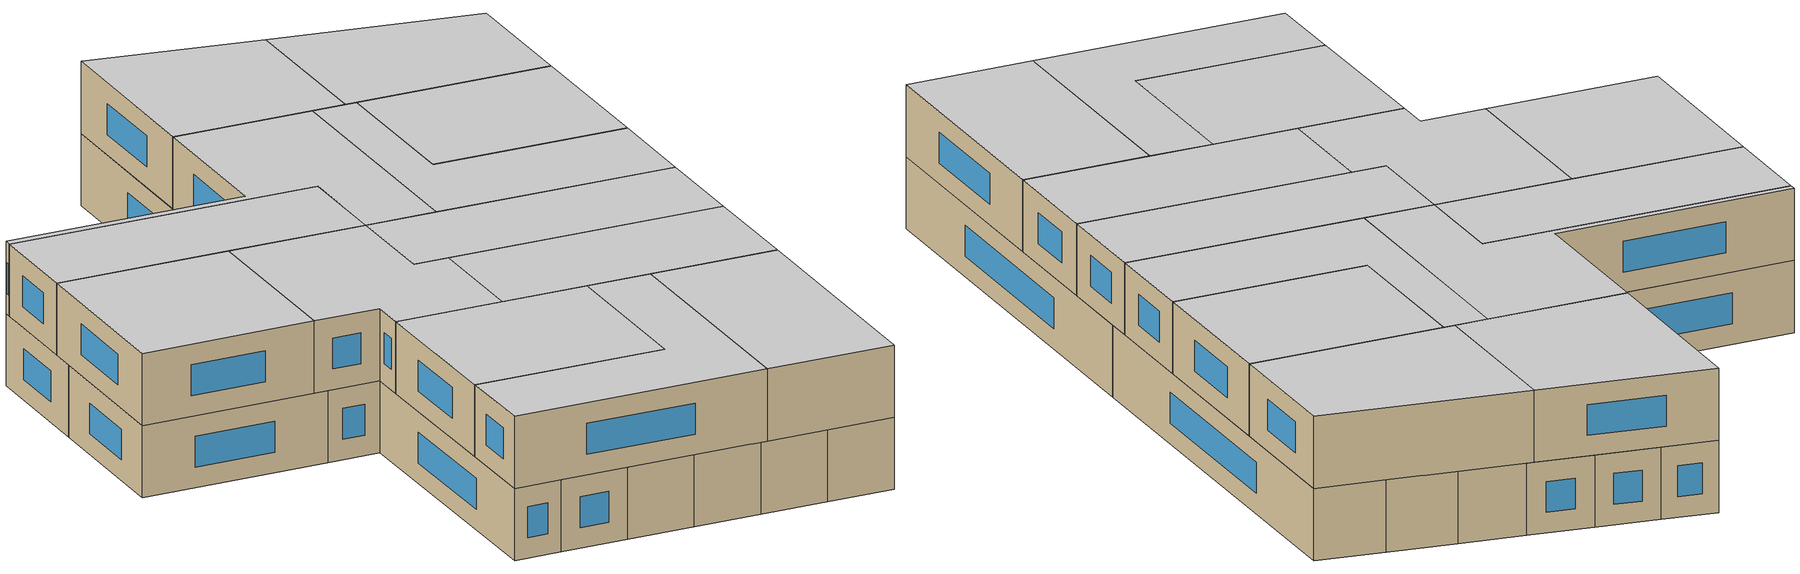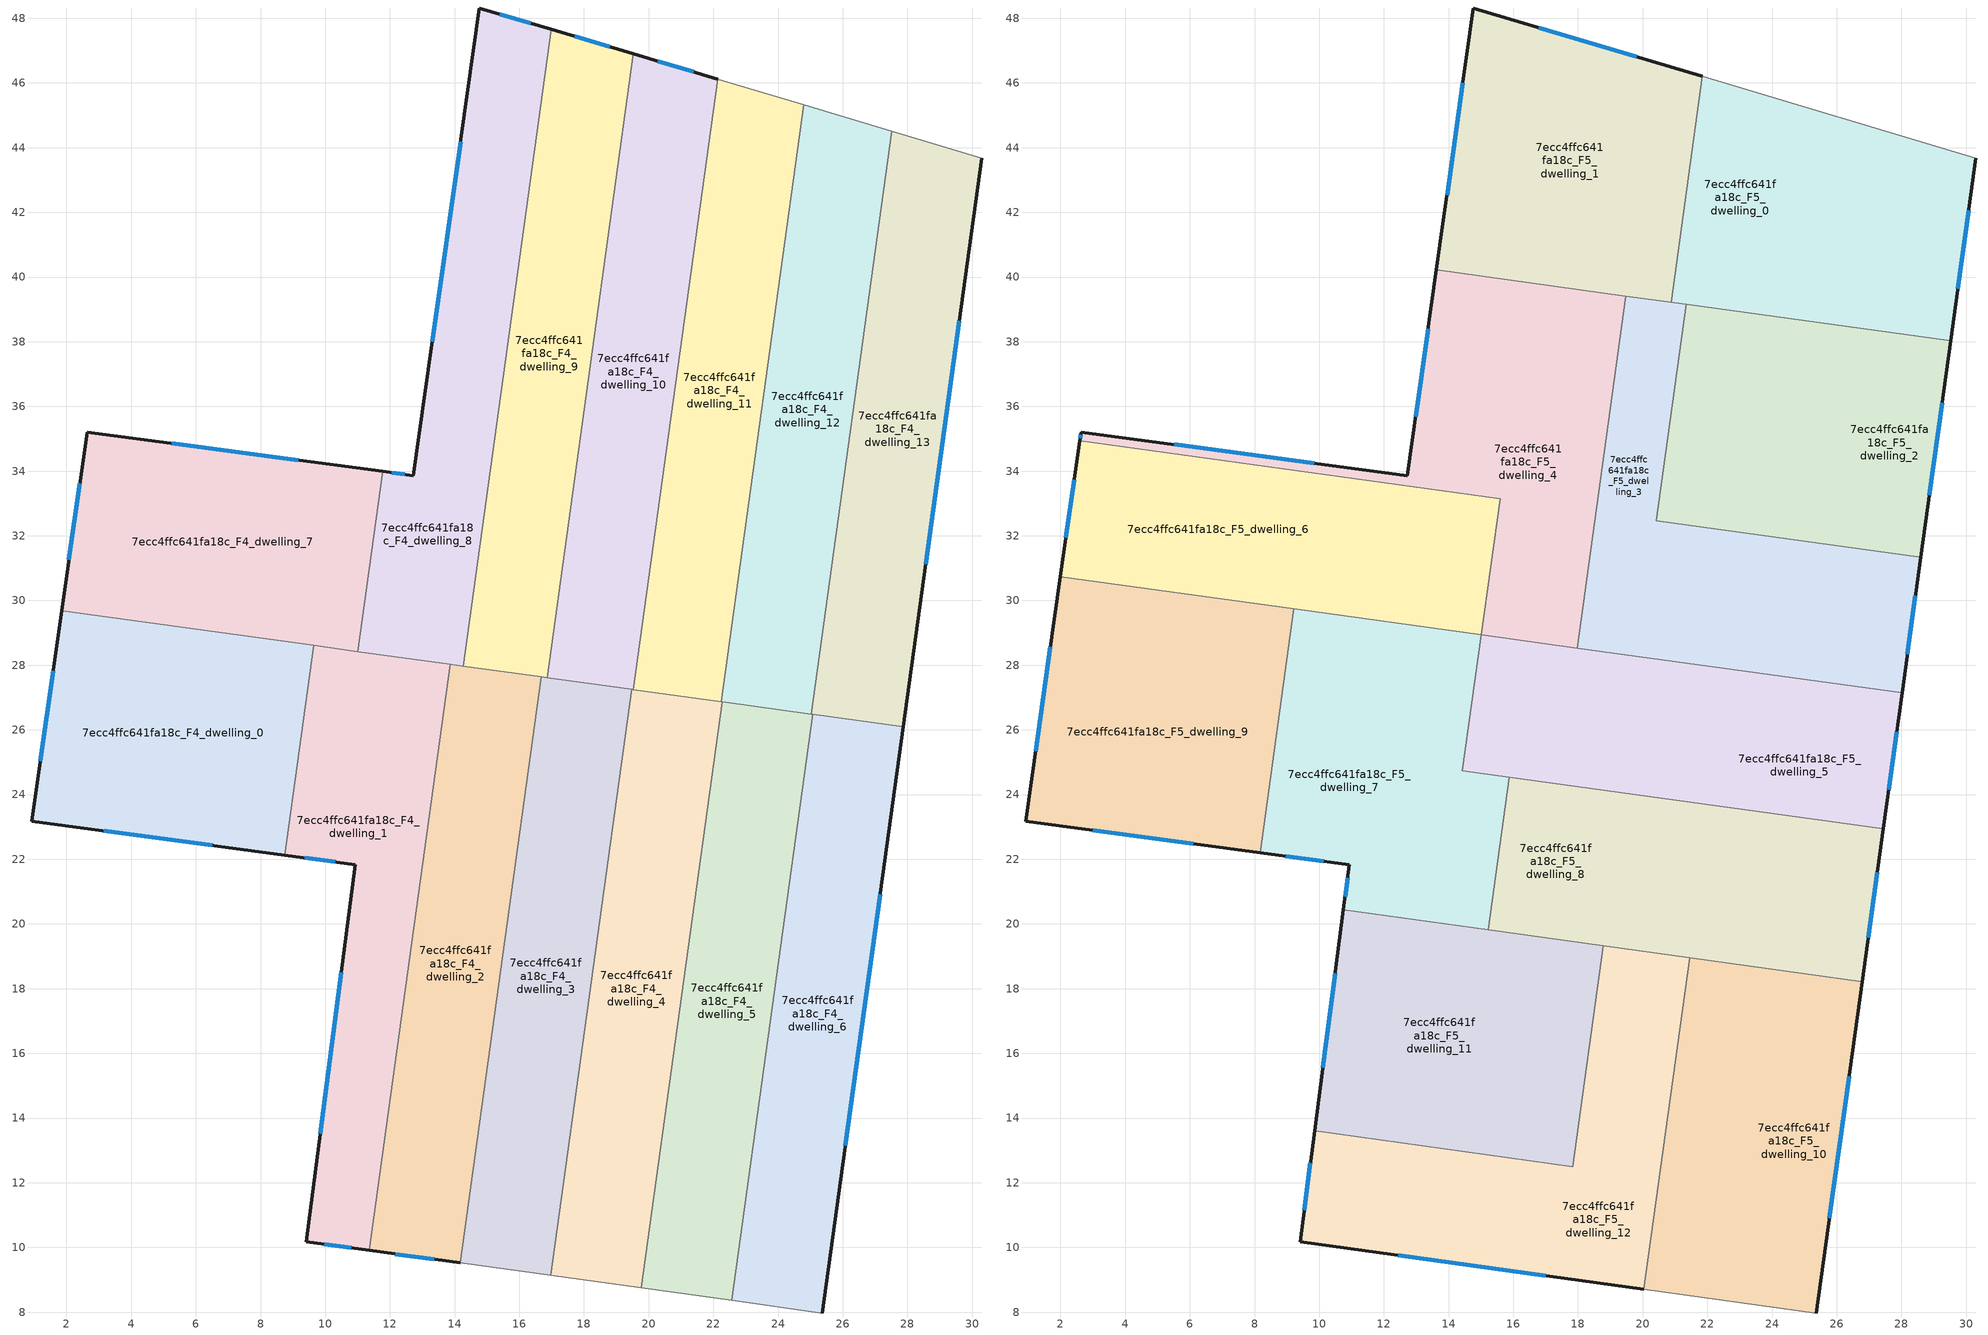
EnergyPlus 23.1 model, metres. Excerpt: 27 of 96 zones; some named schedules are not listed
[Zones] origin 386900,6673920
7ecc4ffc641fa18c_F4_dwelling_0
 floor to 7ecc4ffc641fa18c_F3_dwelling_0 (EU_floor_Construction): 9.64,28.61 8.75,22.13 0.92,23.18 1.85,29.69 z12
 wall outside (EU_wall_Construction): 1.85,29.69 0.92,23.18 8.75,22.13 z12:15
 wall to 7ecc4ffc641fa18c_F4_dwelling_1 (EU_wall_Construction): 8.75,22.13 9.64,28.61 z12:15
 wall to 7ecc4ffc641fa18c_F4_dwelling_7 (EU_wall_Construction): 9.64,28.61 1.85,29.69 z12:15
 window (EU_Window_Construction): 3.16,22.88 6.51,22.43 / 1.58,27.83 1.19,25.04 z12.86:14.14
 ceiling adiabatic (EU_roof_Construction): 8.75,22.13 9.64,28.61 9.07,28.69 8.18,22.2 z15
7ecc4ffc641fa18c_F4_dwelling_1
 floor to 7ecc4ffc641fa18c_F3_dwelling_1 (EU_floor_Construction): 13.87,28.03 11.37,9.91 9.41,10.18 10.93,21.83 8.75,22.13 9.64,28.61 z12
 wall outside (EU_wall_Construction): 8.75,22.13 10.93,21.83 9.41,10.18 11.37,9.91 z12:15
 wall to 7ecc4ffc641fa18c_F4_dwelling_2 (EU_wall_Construction): 11.37,9.91 13.87,28.03 z12:15
 wall to 7ecc4ffc641fa18c_F4_dwelling_8 (EU_wall_Construction): 13.87,28.03 11.01,28.42 z12:15
 wall to 7ecc4ffc641fa18c_F4_dwelling_7 (EU_wall_Construction): 11.01,28.42 9.64,28.61 z12:15
 window (EU_Window_Construction): 9.97,10.1 10.81,9.98 / 10.49,18.5 9.84,13.51 / 9.37,22.04 10.31,21.92 z12.86:14.14
 ceiling adiabatic (EU_roof_Construction): 12.78,20.15 13.87,28.03 9.64,28.61 8.75,22.13 10.93,21.83 10.75,20.43 z15
7ecc4ffc641fa18c_F4_dwelling_10
 floor to 7ecc4ffc641fa18c_F3_dwelling_10 (EU_floor_Construction): 22.13,46.12 19.52,27.25 16.86,27.61 19.53,46.9 z12
 wall outside (EU_wall_Construction): 22.13,46.12 19.53,46.9 z12:15
 wall to 7ecc4ffc641fa18c_F4_dwelling_9 (EU_wall_Construction): 19.53,46.9 16.86,27.61 z12:15
 wall to 7ecc4ffc641fa18c_F4_dwelling_11 (EU_wall_Construction): 19.52,27.25 22.13,46.12 z12:15
 wall to 7ecc4ffc641fa18c_F4_dwelling_3 (EU_wall_Construction): 16.86,27.61 19.47,27.25 z12:15
 wall to 7ecc4ffc641fa18c_F4_dwelling_4 (EU_wall_Construction): 19.47,27.25 19.52,27.25 z12:15
 window (EU_Window_Construction): 21.39,46.34 20.27,46.67 z12.86:14.14
 ceiling adiabatic (EU_roof_Construction): 19.52,27.25 19.67,28.29 17.01,28.66 16.86,27.61 z15
7ecc4ffc641fa18c_F4_dwelling_11
 floor to 7ecc4ffc641fa18c_F3_dwelling_11 (EU_floor_Construction): 24.79,45.32 22.24,26.87 19.52,27.25 22.13,46.12 z12
 wall adiabatic (EU_wall_Construction): 24.79,45.32 22.13,46.12 z12:15
 wall to 7ecc4ffc641fa18c_F4_dwelling_12 (EU_wall_Construction): 22.24,26.87 24.79,45.32 z12:15
 wall to 7ecc4ffc641fa18c_F4_dwelling_4 (EU_wall_Construction): 19.52,27.25 22.24,26.87 z12:15
7ecc4ffc641fa18c_F4_dwelling_12
 floor to 7ecc4ffc641fa18c_F3_dwelling_12 (EU_floor_Construction): 27.52,44.51 25.02,26.49 22.24,26.87 24.79,45.32 z12
 wall adiabatic (EU_wall_Construction): 27.52,44.51 24.79,45.32 z12:15
 wall to 7ecc4ffc641fa18c_F4_dwelling_13 (EU_wall_Construction): 25.02,26.49 27.52,44.51 z12:15
 wall to 7ecc4ffc641fa18c_F4_dwelling_5 (EU_wall_Construction): 22.27,26.87 25.02,26.49 z12:15
 wall to 7ecc4ffc641fa18c_F4_dwelling_4 (EU_wall_Construction): 22.24,26.87 22.27,26.87 z12:15
 ceiling adiabatic (EU_roof_Construction): 25.75,31.74 26.67,38.42 23.89,38.8 22.97,32.12 z15
7ecc4ffc641fa18c_F4_dwelling_13
 floor to 7ecc4ffc641fa18c_F3_dwelling_13 (EU_floor_Construction): 30.3,43.68 27.87,26.09 25.02,26.49 27.52,44.51 z12
 wall outside (EU_wall_Construction): 27.87,26.09 30.3,43.68 z12:15
 wall adiabatic (EU_wall_Construction): 30.3,43.68 27.52,44.51 z12:15
 wall to 7ecc4ffc641fa18c_F4_dwelling_6 (EU_wall_Construction): 25.07,26.48 27.87,26.09 z12:15
 wall to 7ecc4ffc641fa18c_F4_dwelling_5 (EU_wall_Construction): 25.02,26.49 25.07,26.48 z12:15
 window (EU_Window_Construction): 28.57,31.12 29.61,38.65 z12.86:14.14
 ceiling adiabatic (EU_roof_Construction): 28.02,27.14 30.3,43.68 27.52,44.51 25.17,27.53 z15
7ecc4ffc641fa18c_F4_dwelling_2
 floor to 7ecc4ffc641fa18c_F3_dwelling_2 (EU_floor_Construction): 16.67,27.64 14.17,9.52 11.37,9.91 13.87,28.03 z12
 wall outside (EU_wall_Construction): 11.37,9.91 14.17,9.52 z12:15
 wall to 7ecc4ffc641fa18c_F4_dwelling_3 (EU_wall_Construction): 14.17,9.52 16.67,27.64 z12:15
 wall to 7ecc4ffc641fa18c_F4_dwelling_9 (EU_wall_Construction): 16.67,27.64 14.26,27.97 z12:15
 wall to 7ecc4ffc641fa18c_F4_dwelling_8 (EU_wall_Construction): 14.26,27.97 13.87,28.03 z12:15
 window (EU_Window_Construction): 12.17,9.8 13.37,9.63 z12.86:14.14
7ecc4ffc641fa18c_F4_dwelling_3
 floor to 7ecc4ffc641fa18c_F3_dwelling_3 (EU_floor_Construction): 19.47,27.25 16.97,9.13 14.17,9.52 16.67,27.64 z12
 wall to 7ecc4ffc641fa18c_F4_dwelling_4 (EU_wall_Construction): 16.97,9.13 19.47,27.25 z12:15
 wall adiabatic (EU_wall_Construction): 14.17,9.52 16.97,9.13 z12:15
 wall to 7ecc4ffc641fa18c_F4_dwelling_9 (EU_wall_Construction): 16.86,27.61 16.67,27.64 z12:15
7ecc4ffc641fa18c_F4_dwelling_4
 floor to 7ecc4ffc641fa18c_F3_dwelling_4 (EU_floor_Construction): 22.27,26.87 19.77,8.75 16.97,9.13 19.47,27.25 z12
 wall to 7ecc4ffc641fa18c_F4_dwelling_5 (EU_wall_Construction): 19.77,8.75 22.27,26.87 z12:15
 wall adiabatic (EU_wall_Construction): 16.97,9.13 19.77,8.75 z12:15
7ecc4ffc641fa18c_F4_dwelling_5
 floor to 7ecc4ffc641fa18c_F3_dwelling_5 (EU_floor_Construction): 25.07,26.48 22.57,8.36 19.77,8.75 22.27,26.87 z12
 wall to 7ecc4ffc641fa18c_F4_dwelling_6 (EU_wall_Construction): 22.57,8.36 25.07,26.48 z12:15
 wall adiabatic (EU_wall_Construction): 19.77,8.75 22.57,8.36 z12:15
 ceiling adiabatic (EU_roof_Construction): 24.64,23.33 25.07,26.48 22.27,26.87 21.84,23.72 z15
7ecc4ffc641fa18c_F4_dwelling_6
 floor to 7ecc4ffc641fa18c_F3_dwelling_6 (EU_floor_Construction): 27.87,26.09 25.37,7.97 22.57,8.36 25.07,26.48 z12
 wall outside (EU_wall_Construction): 25.37,7.97 27.87,26.09 z12:15
 wall adiabatic (EU_wall_Construction): 22.57,8.36 25.37,7.97 z12:15
 window (EU_Window_Construction): 26.08,13.15 27.16,20.92 z12.86:14.14
 ceiling adiabatic (EU_roof_Construction): 27.44,22.94 27.87,26.09 25.07,26.48 24.64,23.33 z15
7ecc4ffc641fa18c_F4_dwelling_7
 floor to 7ecc4ffc641fa18c_F3_dwelling_7 (EU_floor_Construction): 11.78,33.99 11.01,28.42 1.85,29.69 2.64,35.21 z12
 wall outside (EU_wall_Construction): 11.78,33.99 2.64,35.21 1.85,29.69 z12:15
 wall to 7ecc4ffc641fa18c_F4_dwelling_8 (EU_wall_Construction): 11.01,28.42 11.78,33.99 z12:15
 window (EU_Window_Construction): 2.41,33.63 2.08,31.27 / 9.17,34.34 5.25,34.86 z12.86:14.14
7ecc4ffc641fa18c_F4_dwelling_8
 floor to 7ecc4ffc641fa18c_F3_dwelling_8 (EU_floor_Construction): 16.98,47.66 14.26,27.97 11.01,28.42 11.78,33.99 12.72,33.86 14.77,48.32 z12
 wall outside (EU_wall_Construction): 16.98,47.66 14.77,48.32 12.72,33.86 11.78,33.99 z12:15
 wall to 7ecc4ffc641fa18c_F4_dwelling_9 (EU_wall_Construction): 14.26,27.97 16.98,47.66 z12:15
 window (EU_Window_Construction): 12.45,33.9 12.05,33.95 / 14.18,44.19 13.31,37.99 / 16.35,47.85 15.4,48.13 z12.86:14.14
7ecc4ffc641fa18c_F4_dwelling_9
 floor to 7ecc4ffc641fa18c_F3_dwelling_9 (EU_floor_Construction): 19.53,46.9 16.86,27.61 14.26,27.97 16.98,47.66 z12
 wall outside (EU_wall_Construction): 19.53,46.9 16.98,47.66 z12:15
 window (EU_Window_Construction): 18.8,47.11 17.71,47.44 z12.86:14.14
7ecc4ffc641fa18c_F5_dwelling_0
 floor to 7ecc4ffc641fa18c_F4_dwelling_11 (EU_floor_Construction): 24.79,45.32 23.89,38.8 21.17,39.18 22.13,46.12 z15
 floor to 7ecc4ffc641fa18c_F4_dwelling_12 (EU_floor_Construction): 27.51,44.51 26.67,38.42 23.89,38.8 24.79,45.32 z15
 floor to 7ecc4ffc641fa18c_F4_dwelling_10 (EU_floor_Construction): 22.13,46.12 21.17,39.18 19.48,39.41 20.88,39.22 21.84,46.21 z15
 floor adiabatic (EU_floor_Construction): 30.3,43.68 29.52,38.02 26.67,38.42 27.51,44.51 z15
 wall outside (EU_wall_Construction): 29.52,38.02 30.3,43.68 z15:18
 wall to 7ecc4ffc641fa18c_F5_dwelling_1 (EU_wall_Construction): 21.84,46.21 20.88,39.22 19.48,39.41 z15:18
 wall adiabatic (EU_wall_Construction): 30.3,43.68 21.84,46.21 z15:18
 wall to 7ecc4ffc641fa18c_F5_dwelling_2 (EU_wall_Construction): 21.34,39.15 29.52,38.02 z15:18
 wall to 7ecc4ffc641fa18c_F5_dwelling_3 (EU_wall_Construction): 19.48,39.41 21.34,39.15 z15:18
 window (EU_Window_Construction): 29.74,39.64 30.08,42.06 z15.86:17.14
 ceiling to 7ecc4ffc641fa18c_F6_dwelling_0 (EU_floor_Construction): 29.52,38.02 30.3,43.68 21.84,46.21 20.88,39.22 19.48,39.41 z18
7ecc4ffc641fa18c_F5_dwelling_1
 floor to 7ecc4ffc641fa18c_F4_dwelling_9 (EU_floor_Construction): 19.53,46.9 18.51,39.54 15.91,39.9 16.98,47.66 z15
 floor to 7ecc4ffc641fa18c_F4_dwelling_8 (EU_floor_Construction): 16.98,47.66 15.91,39.9 13.62,40.22 14.77,48.32 z15
 floor to 7ecc4ffc641fa18c_F4_dwelling_10 (EU_floor_Construction): 21.84,46.21 20.88,39.22 18.51,39.54 19.53,46.9 z15
 wall outside (EU_wall_Construction): 21.84,46.21 14.77,48.32 13.62,40.22 z15:18
 wall to 7ecc4ffc641fa18c_F5_dwelling_4 (EU_wall_Construction): 13.62,40.22 19.48,39.41 z15:18
 window (EU_Window_Construction): 19.82,46.81 16.79,47.71 / 14.44,46 13.95,42.53 z15.86:17.14
 ceiling to 7ecc4ffc641fa18c_F6_dwelling_1 (EU_floor_Construction): 20.88,39.22 21.84,46.21 14.77,48.32 13.62,40.22 z18
7ecc4ffc641fa18c_F5_dwelling_10
 floor to 7ecc4ffc641fa18c_F4_dwelling_6 (EU_floor_Construction): 26.78,18.22 25.37,7.97 22.57,8.36 23.98,18.6 z15
 floor to 7ecc4ffc641fa18c_F4_dwelling_5 (EU_floor_Construction): 23.98,18.6 22.57,8.36 20.04,8.71 21.45,18.96 z15
 wall outside (EU_wall_Construction): 25.37,7.97 26.78,18.22 z15:18
 wall adiabatic (EU_wall_Construction): 20.03,8.71 25.37,7.97 z15:18
 wall to 7ecc4ffc641fa18c_F5_dwelling_12 (EU_wall_Construction): 21.45,18.96 20.03,8.71 z15:18
 wall to 7ecc4ffc641fa18c_F5_dwelling_8 (EU_wall_Construction): 26.78,18.22 21.45,18.96 z15:18
 window (EU_Window_Construction): 25.77,10.9 26.38,15.29 z15.86:17.14
 ceiling to 7ecc4ffc641fa18c_F6_dwelling_10 (EU_floor_Construction): 25.37,7.97 26.78,18.22 21.45,18.96 20.03,8.71 z18
7ecc4ffc641fa18c_F5_dwelling_11
 floor to 7ecc4ffc641fa18c_F4_dwelling_2 (EU_floor_Construction): 15.58,19.77 14.64,12.94 11.84,13.33 12.78,20.15 z15
 floor to 7ecc4ffc641fa18c_F4_dwelling_1 (EU_floor_Construction): 12.78,20.15 11.84,13.33 9.85,13.6 10.75,20.43 z15
 floor to 7ecc4ffc641fa18c_F4_dwelling_3 (EU_floor_Construction): 18.38,19.38 17.44,12.55 14.64,12.94 15.58,19.76 z15
 floor to 7ecc4ffc641fa18c_F4_dwelling_4 (EU_floor_Construction): 18.78,19.32 17.84,12.5 17.44,12.55 18.38,19.38 z15
 wall outside (EU_wall_Construction): 10.75,20.43 9.85,13.6 z15:18
 wall to 7ecc4ffc641fa18c_F5_dwelling_12 (EU_wall_Construction): 9.85,13.6 17.84,12.5 18.78,19.32 z15:18
 wall to 7ecc4ffc641fa18c_F5_dwelling_7 (EU_wall_Construction): 15.22,19.82 10.75,20.43 z15:18
 wall to 7ecc4ffc641fa18c_F5_dwelling_8 (EU_wall_Construction): 18.78,19.32 15.22,19.82 z15:18
 window (EU_Window_Construction): 10.49,18.48 10.11,15.55 z15.86:17.14
 ceiling to 7ecc4ffc641fa18c_F6_dwelling_11 (EU_floor_Construction): 17.84,12.5 18.78,19.32 10.75,20.43 9.85,13.6 z18
7ecc4ffc641fa18c_F5_dwelling_12
 floor to 7ecc4ffc641fa18c_F4_dwelling_4 (EU_floor_Construction): 21.18,18.99 19.77,8.75 16.97,9.13 17.44,12.55 17.84,12.5 18.78,19.32 z15
 floor to 7ecc4ffc641fa18c_F4_dwelling_2 (EU_floor_Construction): 14.64,12.94 14.17,9.52 11.37,9.91 11.84,13.33 z15
 floor to 7ecc4ffc641fa18c_F4_dwelling_1 (EU_floor_Construction): 11.84,13.33 11.37,9.91 9.41,10.18 9.85,13.6 z15
 floor to 7ecc4ffc641fa18c_F4_dwelling_3 (EU_floor_Construction): 17.44,12.55 16.97,9.13 14.17,9.52 14.64,12.94 z15
 floor to 7ecc4ffc641fa18c_F4_dwelling_5 (EU_floor_Construction): 21.45,18.95 20.04,8.71 19.77,8.75 21.18,18.99 z15
 wall outside (EU_wall_Construction): 9.85,13.6 9.41,10.18 20.03,8.71 z15:18
 wall to 7ecc4ffc641fa18c_F5_dwelling_8 (EU_wall_Construction): 21.45,18.96 18.78,19.32 z15:18
 window (EU_Window_Construction): 12.44,9.76 17,9.13 / 9.73,12.62 9.54,11.16 z15.86:17.14
 ceiling to 7ecc4ffc641fa18c_F6_dwelling_12 (EU_floor_Construction): 20.03,8.71 21.45,18.96 18.78,19.32 17.84,12.5 9.85,13.6 9.41,10.18 z18
7ecc4ffc641fa18c_F5_dwelling_2
 floor adiabatic (EU_floor_Construction): 29.52,38.02 28.6,31.34 25.75,31.74 26.67,38.42 z15; 26.67,38.42 25.75,31.74 22.97,32.12 23.89,38.8 z15
 floor to 7ecc4ffc641fa18c_F4_dwelling_11 (EU_floor_Construction): 23.89,38.8 22.97,32.12 20.42,32.47 21.34,39.15 z15
 wall outside (EU_wall_Construction): 28.6,31.34 29.52,38.02 z15:18
 wall to 7ecc4ffc641fa18c_F5_dwelling_3 (EU_wall_Construction): 21.34,39.15 20.42,32.47 28.6,31.34 z15:18
 window (EU_Window_Construction): 28.86,33.25 29.26,36.11 z15.86:17.14
 ceiling to 7ecc4ffc641fa18c_F6_dwelling_2 (EU_floor_Construction): 28.6,31.34 29.52,38.02 21.34,39.15 20.42,32.47 z18
7ecc4ffc641fa18c_F5_dwelling_3
 floor to 7ecc4ffc641fa18c_F4_dwelling_10 (EU_floor_Construction): 21.17,39.18 19.67,28.29 17.98,28.53 19.48,39.41 z15
 floor to 7ecc4ffc641fa18c_F4_dwelling_12 (EU_floor_Construction): 25.75,31.74 25.17,27.53 22.39,27.92 22.97,32.12 z15
 floor to 7ecc4ffc641fa18c_F4_dwelling_11 (EU_floor_Construction): 21.34,39.15 20.42,32.47 22.97,32.12 22.39,27.92 19.67,28.3 21.17,39.18 z15
 floor adiabatic (EU_floor_Construction): 28.6,31.34 28.02,27.15 25.17,27.53 25.75,31.74 z15
 wall outside (EU_wall_Construction): 28.02,27.14 28.6,31.34 z15:18
 wall to 7ecc4ffc641fa18c_F5_dwelling_4 (EU_wall_Construction): 19.48,39.41 17.98,28.53 z15:18
 wall to 7ecc4ffc641fa18c_F5_dwelling_5 (EU_wall_Construction): 17.98,28.53 28.02,27.14 z15:18
 window (EU_Window_Construction): 28.18,28.34 28.43,30.14 z15.86:17.14
 ceiling to 7ecc4ffc641fa18c_F6_dwelling_3 (EU_floor_Construction): 28.02,27.14 28.6,31.34 20.42,32.47 21.34,39.15 19.48,39.41 17.98,28.53 z18
7ecc4ffc641fa18c_F5_dwelling_4
 floor to 7ecc4ffc641fa18c_F4_dwelling_8 (EU_floor_Construction): 15.91,39.9 14.99,33.22 11.74,33.67 11.78,33.99 12.72,33.86 13.62,40.22 z15
 floor to 7ecc4ffc641fa18c_F4_dwelling_9 (EU_floor_Construction): 18.51,39.54 17.01,28.66 15.01,28.94 15.59,33.14 14.99,33.22 15.91,39.9 z15
 floor to 7ecc4ffc641fa18c_F4_dwelling_7 (EU_floor_Construction): 11.78,33.99 11.74,33.67 2.6,34.94 2.64,35.21 z15
 floor to 7ecc4ffc641fa18c_F4_dwelling_10 (EU_floor_Construction): 19.48,39.41 17.98,28.53 17.01,28.66 18.51,39.54 z15
 wall outside (EU_wall_Construction): 13.62,40.22 12.72,33.86 2.64,35.21 2.6,34.94 z15:18
 wall to 7ecc4ffc641fa18c_F5_dwelling_5 (EU_wall_Construction): 15.59,33.14 15.01,28.94 17.98,28.53 z15:18
 wall to 7ecc4ffc641fa18c_F5_dwelling_6 (EU_wall_Construction): 2.6,34.94 15.59,33.14 z15:18
 window (EU_Window_Construction): 2.63,35.13 2.61,35.01 / 9.84,34.25 5.52,34.82 / 13.37,38.4 12.98,35.68 z15.86:17.14
 ceiling to 7ecc4ffc641fa18c_F6_dwelling_4 (EU_floor_Construction): 17.98,28.53 19.48,39.41 13.62,40.22 12.72,33.86 2.64,35.21 2.6,34.94 15.59,33.14 15.01,28.94 z18
7ecc4ffc641fa18c_F5_dwelling_5
 floor to 7ecc4ffc641fa18c_F4_dwelling_13 (EU_floor_Construction): 28.02,27.14 27.87,26.09 25.02,26.49 25.17,27.53 z15
 floor to 7ecc4ffc641fa18c_F4_dwelling_11 (EU_floor_Construction): 22.39,27.92 22.24,26.87 19.52,27.25 19.67,28.3 z15
 floor to 7ecc4ffc641fa18c_F4_dwelling_12 (EU_floor_Construction): 25.17,27.53 25.02,26.49 22.24,26.87 22.39,27.92 z15
 floor to 7ecc4ffc641fa18c_F4_dwelling_9 (EU_floor_Construction): 15.59,33.14 15.01,28.94 17.01,28.66 16.86,27.61 14.86,27.89 z15
 floor to 7ecc4ffc641fa18c_F4_dwelling_3 (EU_floor_Construction): 19.47,27.25 19.04,24.1 16.24,24.49 16.67,27.64 16.86,27.61 z15
 floor to 7ecc4ffc641fa18c_F4_dwelling_4 (EU_floor_Construction): 22.27,26.87 21.84,23.72 19.04,24.1 19.47,27.25 19.52,27.25 z15
 floor adiabatic (EU_floor_Construction): 19.67,28.3 19.52,27.25 19.47,27.25 16.86,27.61 17.01,28.66 15.01,28.94 z15; 27.87,26.09 27.44,22.94 21.84,23.72 22.27,26.87 z15
 floor to 7ecc4ffc641fa18c_F4_dwelling_2 (EU_floor_Construction): 16.67,27.64 16.24,24.49 14.42,24.74 14.86,27.89 z15
 wall outside (EU_wall_Construction): 27.44,22.94 28.02,27.14 z15:18
 wall to 7ecc4ffc641fa18c_F5_dwelling_6 (EU_wall_Construction): 15.59,33.14 14.43,24.74 z15:18
 wall to 7ecc4ffc641fa18c_F5_dwelling_8 (EU_wall_Construction): 15.88,24.54 27.44,22.94 z15:18
 wall to 7ecc4ffc641fa18c_F5_dwelling_7 (EU_wall_Construction): 14.42,24.74 15.88,24.54 z15:18
 window (EU_Window_Construction): 27.6,24.14 27.85,25.94 z15.86:17.14
 ceiling to 7ecc4ffc641fa18c_F6_dwelling_5 (EU_floor_Construction): 27.44,22.94 28.02,27.14 15.01,28.94 15.59,33.14 14.42,24.74 z18
7ecc4ffc641fa18c_F5_dwelling_6
 floor to 7ecc4ffc641fa18c_F4_dwelling_7 (EU_floor_Construction): 11.74,33.67 11.16,29.47 2,30.74 2.6,34.94 z15
 floor to 7ecc4ffc641fa18c_F4_dwelling_8 (EU_floor_Construction): 14.99,33.22 14.41,29.02 11.16,29.47 11.74,33.67 z15
 floor to 7ecc4ffc641fa18c_F4_dwelling_9 (EU_floor_Construction): 15.59,33.14 14.86,27.89 15,28.94 14.41,29.02 14.99,33.22 z15
 wall outside (EU_wall_Construction): 2.6,34.94 2,30.74 z15:18
 wall to 7ecc4ffc641fa18c_F5_dwelling_7 (EU_wall_Construction): 9.22,29.74 15,28.94 14.42,24.74 z15:18
 wall to 7ecc4ffc641fa18c_F5_dwelling_9 (EU_wall_Construction): 2,30.74 9.22,29.74 z15:18
 window (EU_Window_Construction): 2.43,33.74 2.17,31.94 z15.86:17.14
 ceiling to 7ecc4ffc641fa18c_F6_dwelling_6 (EU_floor_Construction): 14.42,24.74 15.59,33.14 2.6,34.94 2,30.74 15,28.94 z18
7ecc4ffc641fa18c_F5_dwelling_7
 floor to 7ecc4ffc641fa18c_F4_dwelling_2 (EU_floor_Construction): 14.86,27.89 14.42,24.74 15.88,24.54 15.22,19.82 12.78,20.15 13.87,28.03 z15
 floor to 7ecc4ffc641fa18c_F4_dwelling_8 (EU_floor_Construction): 14.41,29.02 14.26,27.97 11.01,28.42 11.16,29.47 z15
 floor to 7ecc4ffc641fa18c_F4_dwelling_7 (EU_floor_Construction): 11.16,29.47 11.01,28.42 9.08,28.69 9.22,29.74 z15
 floor adiabatic (EU_floor_Construction): 13.87,28.03 12.78,20.15 10.75,20.43 10.93,21.83 8.18,22.2 9.08,28.69 z15
 floor to 7ecc4ffc641fa18c_F4_dwelling_9 (EU_floor_Construction): 15,28.94 14.86,27.89 14.26,27.97 14.41,29.02 z15
 wall outside (EU_wall_Construction): 8.18,22.2 10.93,21.83 10.75,20.43 z15:18
 wall to 7ecc4ffc641fa18c_F5_dwelling_8 (EU_wall_Construction): 15.22,19.82 15.88,24.54 z15:18
 wall to 7ecc4ffc641fa18c_F5_dwelling_9 (EU_wall_Construction): 9.22,29.74 8.18,22.2 z15:18
 window (EU_Window_Construction): 10.88,21.43 10.8,20.83 / 8.96,22.1 10.14,21.94 z15.86:17.14
 ceiling to 7ecc4ffc641fa18c_F6_dwelling_7 (EU_floor_Construction): 15.22,19.82 15.88,24.54 14.42,24.74 15,28.94 9.22,29.74 8.18,22.2 10.93,21.83 10.75,20.43 z18
7ecc4ffc641fa18c_F5_dwelling_8
 floor to 7ecc4ffc641fa18c_F4_dwelling_3 (EU_floor_Construction): 19.04,24.1 18.38,19.38 15.58,19.76 16.24,24.49 z15
 floor to 7ecc4ffc641fa18c_F4_dwelling_4 (EU_floor_Construction): 21.84,23.72 21.18,18.99 18.38,19.38 19.04,24.1 z15
 floor to 7ecc4ffc641fa18c_F4_dwelling_5 (EU_floor_Construction): 24.64,23.33 23.98,18.6 21.18,18.99 21.84,23.72 z15
 floor to 7ecc4ffc641fa18c_F4_dwelling_2 (EU_floor_Construction): 16.24,24.49 15.58,19.77 15.22,19.82 15.88,24.54 z15
 floor to 7ecc4ffc641fa18c_F4_dwelling_6 (EU_floor_Construction): 27.44,22.94 26.78,18.22 23.98,18.6 24.64,23.33 z15
 wall outside (EU_wall_Construction): 26.78,18.22 27.44,22.94 z15:18
 window (EU_Window_Construction): 26.97,19.57 27.25,21.59 z15.86:17.14
 ceiling to 7ecc4ffc641fa18c_F6_dwelling_8 (EU_floor_Construction): 26.78,18.22 27.44,22.94 15.88,24.54 15.22,19.82 z18
7ecc4ffc641fa18c_F5_dwelling_9
 floor to 7ecc4ffc641fa18c_F4_dwelling_0 (EU_floor_Construction): 9.07,28.69 8.18,22.2 0.92,23.18 1.85,29.69 z15
 floor to 7ecc4ffc641fa18c_F4_dwelling_7 (EU_floor_Construction): 9.22,29.74 9.08,28.69 1.85,29.69 2,30.74 z15
 wall outside (EU_wall_Construction): 2,30.74 0.92,23.18 8.18,22.2 z15:18
 window (EU_Window_Construction): 2.99,22.9 6.11,22.48 / 1.69,28.58 1.23,25.34 z15.86:17.14
 ceiling to 7ecc4ffc641fa18c_F6_dwelling_9 (EU_floor_Construction): 8.18,22.2 9.22,29.74 2,30.74 0.92,23.18 z18
[Building]
EU S2 Campaign: North Axis=0; Terrain=City; Solar Distribution=FullExterior
[Site:Location]
Helsinki-Vantaa.AP: Latitude=60.317; Longitude=24.963; Time Zone=2; Elevation=54.6
[SizingPeriod:WeatherFileDays]
AnnualSizingPeriod: Begin Month=1; Begin Day of Month=1; End Month=12; End Day of Month=31; Day of Week for Start Day=Monday; Use Weather File Daylight Saving Period=No; Use Weather File Rain and Snow Indicators=No
[MATERIAL]
EU_InternalMass_Material: Roughness=MediumRough; Thickness=0.1; Conductivity=1; Density=1800; Specific Heat=900; Thermal Absorptance=0.9; Solar Absorptance=0.7; Visible Absorptance=0.7
[MATERIAL:NOMASS] Roughness=MediumRough; Thermal Absorptance=0.9; Solar Absorptance=0.7; Visible Absorptance=0.7
Name | Thermal Resistance
EU_wall_NoMass | 1.10183
EU_roof_NoMass; EU_floor_NoMass | 1.70606
[WINDOWMATERIAL:SIMPLEGLAZINGSYSTEM]
EU_Window_SimpleGlazing: UFactor=3.11035; Solar Heat Gain Coefficient=0.8; Visible Transmittance=0.8
[CONSTRUCTION]
EU_wall_Construction: EU_wall_NoMass
EU_roof_Construction: EU_roof_NoMass
EU_floor_Construction: EU_floor_NoMass
EU_Window_Construction: EU_Window_SimpleGlazing
EU_InternalMass_Construction: EU_InternalMass_Material
[ZONE] Type=1; Multiplier=1; Ceiling Height=autocalculate; Floor Area=autocalculate; Part of Total Floor Area=Yes
Name | Volume
7ecc4ffc641fa18c_F4_dwelling_0; 7ecc4ffc641fa18c_F4_dwelling_8 | 155.095
7ecc4ffc641fa18c_F5_dwelling_0 | 167.054
7ecc4ffc641fa18c_F4_dwelling_1 | 155.111
7ecc4ffc641fa18c_F5_dwelling_1; 7ecc4ffc641fa18c_F5_dwelling_8 | 167.034
7ecc4ffc641fa18c_F4_dwelling_10; 7ecc4ffc641fa18c_F4_dwelling_2 | 155.143
7ecc4ffc641fa18c_F5_dwelling_10; 7ecc4ffc641fa18c_F5_dwelling_3 | 167.041
7ecc4ffc641fa18c_F4_dwelling_11 | 155.0625
7ecc4ffc641fa18c_F5_dwelling_11 | 167.027
7ecc4ffc641fa18c_F4_dwelling_12 | 155.148
7ecc4ffc641fa18c_F5_dwelling_12 | 167.047
7ecc4ffc641fa18c_F4_dwelling_13 | 155.094
7ecc4ffc641fa18c_F5_dwelling_2 | 167.016
7ecc4ffc641fa18c_F4_dwelling_3 | 155.116
7ecc4ffc641fa18c_F4_dwelling_4 | 155.08
7ecc4ffc641fa18c_F5_dwelling_4 | 167.042
7ecc4ffc641fa18c_F4_dwelling_5 | 155.107
7ecc4ffc641fa18c_F5_dwelling_5 | 167.083
7ecc4ffc641fa18c_F4_dwelling_6 | 155.106
7ecc4ffc641fa18c_F5_dwelling_6 | 166.976
7ecc4ffc641fa18c_F4_dwelling_7 | 155.112
7ecc4ffc641fa18c_F5_dwelling_7; 7ecc4ffc641fa18c_F5_dwelling_9 | 167.032
7ecc4ffc641fa18c_F4_dwelling_9 | 155.097
[INTERNALMASS] Construction=EU_InternalMass_Construction
Name | Zone or ZoneList | Surface Area
7ecc4ffc641fa18c_F4_dwelling_0_EU_InternalMass | 7ecc4ffc641fa18c_F4_dwelling_0 | 51.6984
7ecc4ffc641fa18c_F4_dwelling_1_EU_InternalMass | 7ecc4ffc641fa18c_F4_dwelling_1 | 51.704
7ecc4ffc641fa18c_F4_dwelling_2_EU_InternalMass | 7ecc4ffc641fa18c_F4_dwelling_2 | 51.7143
7ecc4ffc641fa18c_F4_dwelling_3_EU_InternalMass | 7ecc4ffc641fa18c_F4_dwelling_3 | 51.7054
7ecc4ffc641fa18c_F4_dwelling_4_EU_InternalMass | 7ecc4ffc641fa18c_F4_dwelling_4 | 51.6935
7ecc4ffc641fa18c_F4_dwelling_5_EU_InternalMass | 7ecc4ffc641fa18c_F4_dwelling_5 | 51.7022
7ecc4ffc641fa18c_F4_dwelling_6_EU_InternalMass | 7ecc4ffc641fa18c_F4_dwelling_6 | 51.7022
7ecc4ffc641fa18c_F4_dwelling_7_EU_InternalMass | 7ecc4ffc641fa18c_F4_dwelling_7 | 51.7036
7ecc4ffc641fa18c_F4_dwelling_8_EU_InternalMass | 7ecc4ffc641fa18c_F4_dwelling_8 | 51.6983
7ecc4ffc641fa18c_F4_dwelling_9_EU_InternalMass | 7ecc4ffc641fa18c_F4_dwelling_9 | 51.6989
7ecc4ffc641fa18c_F4_dwelling_10_EU_InternalMass | 7ecc4ffc641fa18c_F4_dwelling_10 | 51.7145
7ecc4ffc641fa18c_F4_dwelling_11_EU_InternalMass | 7ecc4ffc641fa18c_F4_dwelling_11 | 51.6872
7ecc4ffc641fa18c_F4_dwelling_12_EU_InternalMass | 7ecc4ffc641fa18c_F4_dwelling_12 | 51.7161
7ecc4ffc641fa18c_F4_dwelling_13_EU_InternalMass | 7ecc4ffc641fa18c_F4_dwelling_13 | 51.6979
7ecc4ffc641fa18c_F5_dwelling_0_EU_InternalMass | 7ecc4ffc641fa18c_F5_dwelling_0 | 55.6861
7ecc4ffc641fa18c_F5_dwelling_1_EU_InternalMass | 7ecc4ffc641fa18c_F5_dwelling_1 | 55.6799
7ecc4ffc641fa18c_F5_dwelling_2_EU_InternalMass | 7ecc4ffc641fa18c_F5_dwelling_2 | 55.6741
7ecc4ffc641fa18c_F5_dwelling_3_EU_InternalMass | 7ecc4ffc641fa18c_F5_dwelling_3 | 55.6817
7ecc4ffc641fa18c_F5_dwelling_4_EU_InternalMass | 7ecc4ffc641fa18c_F5_dwelling_4 | 55.6804
7ecc4ffc641fa18c_F5_dwelling_5_EU_InternalMass | 7ecc4ffc641fa18c_F5_dwelling_5 | 55.6791
7ecc4ffc641fa18c_F5_dwelling_6_EU_InternalMass | 7ecc4ffc641fa18c_F5_dwelling_6 | 55.6803
7ecc4ffc641fa18c_F5_dwelling_7_EU_InternalMass | 7ecc4ffc641fa18c_F5_dwelling_7 | 55.6774
7ecc4ffc641fa18c_F5_dwelling_8_EU_InternalMass | 7ecc4ffc641fa18c_F5_dwelling_8 | 55.6777
7ecc4ffc641fa18c_F5_dwelling_9_EU_InternalMass | 7ecc4ffc641fa18c_F5_dwelling_9 | 55.6788
7ecc4ffc641fa18c_F5_dwelling_10_EU_InternalMass | 7ecc4ffc641fa18c_F5_dwelling_10 | 55.6823
7ecc4ffc641fa18c_F5_dwelling_11_EU_InternalMass | 7ecc4ffc641fa18c_F5_dwelling_11 | 55.675
7ecc4ffc641fa18c_F5_dwelling_12_EU_InternalMass | 7ecc4ffc641fa18c_F5_dwelling_12 | 55.6827
[OTHEREQUIPMENT] Fuel Type=Electricity; Design Level Calculation Method=Watts/Area; Power per Zone Floor Area=1; Fraction Latent=0; Fraction Radiant=0; Fraction Lost=0; Carbon Dioxide Generation Rate=0; EndUse Subcategory=EU_Step8_InternalGains
Name | Zone or ZoneList or Space or SpaceList | Schedule
EU_Step8_InternalGain_7ecc4ffc641fa18c_F4_dwelling_0_f000 | 7ecc4ffc641fa18c_F4_dwelling_0 | EU_Step8_GainSchedule_7ecc4ffc641fa18c_F4_dwelling_0_f000
EU_Step8_InternalGain_7ecc4ffc641fa18c_F4_dwelling_1_f000 | 7ecc4ffc641fa18c_F4_dwelling_1 | EU_Step8_GainSchedule_7ecc4ffc641fa18c_F4_dwelling_1_f000
EU_Step8_InternalGain_7ecc4ffc641fa18c_F4_dwelling_2_f000 | 7ecc4ffc641fa18c_F4_dwelling_2 | EU_Step8_GainSchedule_7ecc4ffc641fa18c_F4_dwelling_2_f000
EU_Step8_InternalGain_7ecc4ffc641fa18c_F4_dwelling_3_f000 | 7ecc4ffc641fa18c_F4_dwelling_3 | EU_Step8_GainSchedule_7ecc4ffc641fa18c_F4_dwelling_3_f000
EU_Step8_InternalGain_7ecc4ffc641fa18c_F4_dwelling_4_f000 | 7ecc4ffc641fa18c_F4_dwelling_4 | EU_Step8_GainSchedule_7ecc4ffc641fa18c_F4_dwelling_4_f000
EU_Step8_InternalGain_7ecc4ffc641fa18c_F4_dwelling_5_f000 | 7ecc4ffc641fa18c_F4_dwelling_5 | EU_Step8_GainSchedule_7ecc4ffc641fa18c_F4_dwelling_5_f000
EU_Step8_InternalGain_7ecc4ffc641fa18c_F4_dwelling_6_f000 | 7ecc4ffc641fa18c_F4_dwelling_6 | EU_Step8_GainSchedule_7ecc4ffc641fa18c_F4_dwelling_6_f000
EU_Step8_InternalGain_7ecc4ffc641fa18c_F4_dwelling_7_f000 | 7ecc4ffc641fa18c_F4_dwelling_7 | EU_Step8_GainSchedule_7ecc4ffc641fa18c_F4_dwelling_7_f000
EU_Step8_InternalGain_7ecc4ffc641fa18c_F4_dwelling_8_f000 | 7ecc4ffc641fa18c_F4_dwelling_8 | EU_Step8_GainSchedule_7ecc4ffc641fa18c_F4_dwelling_8_f000
EU_Step8_InternalGain_7ecc4ffc641fa18c_F4_dwelling_9_f000 | 7ecc4ffc641fa18c_F4_dwelling_9 | EU_Step8_GainSchedule_7ecc4ffc641fa18c_F4_dwelling_9_f000
EU_Step8_InternalGain_7ecc4ffc641fa18c_F4_dwelling_10_f000 | 7ecc4ffc641fa18c_F4_dwelling_10 | EU_Step8_GainSchedule_7ecc4ffc641fa18c_F4_dwelling_10_f000
EU_Step8_InternalGain_7ecc4ffc641fa18c_F4_dwelling_11_f000 | 7ecc4ffc641fa18c_F4_dwelling_11 | EU_Step8_GainSchedule_7ecc4ffc641fa18c_F4_dwelling_11_f000
EU_Step8_InternalGain_7ecc4ffc641fa18c_F4_dwelling_12_f000 | 7ecc4ffc641fa18c_F4_dwelling_12 | EU_Step8_GainSchedule_7ecc4ffc641fa18c_F4_dwelling_12_f000
EU_Step8_InternalGain_7ecc4ffc641fa18c_F4_dwelling_13_f000 | 7ecc4ffc641fa18c_F4_dwelling_13 | EU_Step8_GainSchedule_7ecc4ffc641fa18c_F4_dwelling_13_f000
EU_Step8_InternalGain_7ecc4ffc641fa18c_F5_dwelling_0_f000 | 7ecc4ffc641fa18c_F5_dwelling_0 | EU_Step8_GainSchedule_7ecc4ffc641fa18c_F5_dwelling_0_f000
EU_Step8_InternalGain_7ecc4ffc641fa18c_F5_dwelling_1_f000 | 7ecc4ffc641fa18c_F5_dwelling_1 | EU_Step8_GainSchedule_7ecc4ffc641fa18c_F5_dwelling_1_f000
EU_Step8_InternalGain_7ecc4ffc641fa18c_F5_dwelling_2_f000 | 7ecc4ffc641fa18c_F5_dwelling_2 | EU_Step8_GainSchedule_7ecc4ffc641fa18c_F5_dwelling_2_f000
EU_Step8_InternalGain_7ecc4ffc641fa18c_F5_dwelling_3_f000 | 7ecc4ffc641fa18c_F5_dwelling_3 | EU_Step8_GainSchedule_7ecc4ffc641fa18c_F5_dwelling_3_f000
EU_Step8_InternalGain_7ecc4ffc641fa18c_F5_dwelling_4_f000 | 7ecc4ffc641fa18c_F5_dwelling_4 | EU_Step8_GainSchedule_7ecc4ffc641fa18c_F5_dwelling_4_f000
EU_Step8_InternalGain_7ecc4ffc641fa18c_F5_dwelling_5_f000 | 7ecc4ffc641fa18c_F5_dwelling_5 | EU_Step8_GainSchedule_7ecc4ffc641fa18c_F5_dwelling_5_f000
EU_Step8_InternalGain_7ecc4ffc641fa18c_F5_dwelling_6_f000 | 7ecc4ffc641fa18c_F5_dwelling_6 | EU_Step8_GainSchedule_7ecc4ffc641fa18c_F5_dwelling_6_f000
EU_Step8_InternalGain_7ecc4ffc641fa18c_F5_dwelling_7_f000 | 7ecc4ffc641fa18c_F5_dwelling_7 | EU_Step8_GainSchedule_7ecc4ffc641fa18c_F5_dwelling_7_f000
EU_Step8_InternalGain_7ecc4ffc641fa18c_F5_dwelling_8_f000 | 7ecc4ffc641fa18c_F5_dwelling_8 | EU_Step8_GainSchedule_7ecc4ffc641fa18c_F5_dwelling_8_f000
EU_Step8_InternalGain_7ecc4ffc641fa18c_F5_dwelling_9_f000 | 7ecc4ffc641fa18c_F5_dwelling_9 | EU_Step8_GainSchedule_7ecc4ffc641fa18c_F5_dwelling_9_f000
EU_Step8_InternalGain_7ecc4ffc641fa18c_F5_dwelling_10_f000 | 7ecc4ffc641fa18c_F5_dwelling_10 | EU_Step8_GainSchedule_7ecc4ffc641fa18c_F5_dwelling_10_f000
EU_Step8_InternalGain_7ecc4ffc641fa18c_F5_dwelling_11_f000 | 7ecc4ffc641fa18c_F5_dwelling_11 | EU_Step8_GainSchedule_7ecc4ffc641fa18c_F5_dwelling_11_f000
EU_Step8_InternalGain_7ecc4ffc641fa18c_F5_dwelling_12_f000 | 7ecc4ffc641fa18c_F5_dwelling_12 | EU_Step8_GainSchedule_7ecc4ffc641fa18c_F5_dwelling_12_f000
[ZONEVENTILATION:DESIGNFLOWRATE] Schedule=EU_AlwaysOn; Design Flow Rate Calculation Method=AirChanges/Hour; Air Changes per Hour=0.756316; Ventilation Type=Natural; Fan Pressure Rise=0; Fan Total Efficiency=1; Constant Term Coefficient=1; Temperature Term Coefficient=0; Velocity Term Coefficient=0; Velocity Squared Term Coefficient=0; Minimum Indoor Temperature=-100; Maximum Indoor Temperature=100; Delta Temperature=-100; Minimum Outdoor Temperature=-100; Maximum Outdoor Temperature=100; Maximum Wind Speed=40
Name | Zone or ZoneList or Space or SpaceList
EU_ConstantAir_7ecc4ffc641fa18c_F4_dwelling_0 | 7ecc4ffc641fa18c_F4_dwelling_0
EU_ConstantAir_7ecc4ffc641fa18c_F4_dwelling_1 | 7ecc4ffc641fa18c_F4_dwelling_1
EU_ConstantAir_7ecc4ffc641fa18c_F4_dwelling_2 | 7ecc4ffc641fa18c_F4_dwelling_2
EU_ConstantAir_7ecc4ffc641fa18c_F4_dwelling_3 | 7ecc4ffc641fa18c_F4_dwelling_3
EU_ConstantAir_7ecc4ffc641fa18c_F4_dwelling_4 | 7ecc4ffc641fa18c_F4_dwelling_4
EU_ConstantAir_7ecc4ffc641fa18c_F4_dwelling_5 | 7ecc4ffc641fa18c_F4_dwelling_5
EU_ConstantAir_7ecc4ffc641fa18c_F4_dwelling_6 | 7ecc4ffc641fa18c_F4_dwelling_6
EU_ConstantAir_7ecc4ffc641fa18c_F4_dwelling_7 | 7ecc4ffc641fa18c_F4_dwelling_7
EU_ConstantAir_7ecc4ffc641fa18c_F4_dwelling_8 | 7ecc4ffc641fa18c_F4_dwelling_8
EU_ConstantAir_7ecc4ffc641fa18c_F4_dwelling_9 | 7ecc4ffc641fa18c_F4_dwelling_9
EU_ConstantAir_7ecc4ffc641fa18c_F4_dwelling_10 | 7ecc4ffc641fa18c_F4_dwelling_10
EU_ConstantAir_7ecc4ffc641fa18c_F4_dwelling_11 | 7ecc4ffc641fa18c_F4_dwelling_11
EU_ConstantAir_7ecc4ffc641fa18c_F4_dwelling_12 | 7ecc4ffc641fa18c_F4_dwelling_12
EU_ConstantAir_7ecc4ffc641fa18c_F4_dwelling_13 | 7ecc4ffc641fa18c_F4_dwelling_13
EU_ConstantAir_7ecc4ffc641fa18c_F5_dwelling_0 | 7ecc4ffc641fa18c_F5_dwelling_0
EU_ConstantAir_7ecc4ffc641fa18c_F5_dwelling_1 | 7ecc4ffc641fa18c_F5_dwelling_1
EU_ConstantAir_7ecc4ffc641fa18c_F5_dwelling_2 | 7ecc4ffc641fa18c_F5_dwelling_2
EU_ConstantAir_7ecc4ffc641fa18c_F5_dwelling_3 | 7ecc4ffc641fa18c_F5_dwelling_3
EU_ConstantAir_7ecc4ffc641fa18c_F5_dwelling_4 | 7ecc4ffc641fa18c_F5_dwelling_4
EU_ConstantAir_7ecc4ffc641fa18c_F5_dwelling_5 | 7ecc4ffc641fa18c_F5_dwelling_5
EU_ConstantAir_7ecc4ffc641fa18c_F5_dwelling_6 | 7ecc4ffc641fa18c_F5_dwelling_6
EU_ConstantAir_7ecc4ffc641fa18c_F5_dwelling_7 | 7ecc4ffc641fa18c_F5_dwelling_7
EU_ConstantAir_7ecc4ffc641fa18c_F5_dwelling_8 | 7ecc4ffc641fa18c_F5_dwelling_8
EU_ConstantAir_7ecc4ffc641fa18c_F5_dwelling_9 | 7ecc4ffc641fa18c_F5_dwelling_9
EU_ConstantAir_7ecc4ffc641fa18c_F5_dwelling_10 | 7ecc4ffc641fa18c_F5_dwelling_10
EU_ConstantAir_7ecc4ffc641fa18c_F5_dwelling_11 | 7ecc4ffc641fa18c_F5_dwelling_11
EU_ConstantAir_7ecc4ffc641fa18c_F5_dwelling_12 | 7ecc4ffc641fa18c_F5_dwelling_12
[HVACTEMPLATE:ZONE:IDEALLOADSAIRSYSTEM] System Availability Schedule=EU_AlwaysOn; Maximum Heating Supply Air Temperature=50; Minimum Cooling Supply Air Temperature=13; Maximum Heating Supply Air Humidity Ratio=0.0156; Minimum Cooling Supply Air Humidity Ratio=0.0077; Heating Limit=NoLimit; Cooling Limit=NoLimit; Heating Availability Schedule=EU_AlwaysOn; Cooling Availability Schedule=EU_CoolingOff; Dehumidification Control Type=ConstantSensibleHeatRatio; Cooling Sensible Heat Ratio=0.7; Dehumidification Setpoint=60; Humidification Control Type=None; Humidification Setpoint=30; Outdoor Air Method=None; Outdoor Air Flow Rate per Person=0.00944; Outdoor Air Flow Rate per Zone Floor Area=0; Outdoor Air Flow Rate per Zone=0; Demand Controlled Ventilation Type=None; Outdoor Air Economizer Type=NoEconomizer; Heat Recovery Type=None; Sensible Heat Recovery Effectiveness=0.7; Latent Heat Recovery Effectiveness=0.65
Name | Template Thermostat
7ecc4ffc641fa18c_F4_dwelling_0 | EU_HeatOnly_7ecc4ffc641fa18c_F4_dwelling_0
7ecc4ffc641fa18c_F4_dwelling_1 | EU_HeatOnly_7ecc4ffc641fa18c_F4_dwelling_1
7ecc4ffc641fa18c_F4_dwelling_2 | EU_HeatOnly_7ecc4ffc641fa18c_F4_dwelling_2
7ecc4ffc641fa18c_F4_dwelling_3 | EU_HeatOnly_7ecc4ffc641fa18c_F4_dwelling_3
7ecc4ffc641fa18c_F4_dwelling_4 | EU_HeatOnly_7ecc4ffc641fa18c_F4_dwelling_4
7ecc4ffc641fa18c_F4_dwelling_5 | EU_HeatOnly_7ecc4ffc641fa18c_F4_dwelling_5
7ecc4ffc641fa18c_F4_dwelling_6 | EU_HeatOnly_7ecc4ffc641fa18c_F4_dwelling_6
7ecc4ffc641fa18c_F4_dwelling_7 | EU_HeatOnly_7ecc4ffc641fa18c_F4_dwelling_7
7ecc4ffc641fa18c_F4_dwelling_8 | EU_HeatOnly_7ecc4ffc641fa18c_F4_dwelling_8
7ecc4ffc641fa18c_F4_dwelling_9 | EU_HeatOnly_7ecc4ffc641fa18c_F4_dwelling_9
7ecc4ffc641fa18c_F4_dwelling_10 | EU_HeatOnly_7ecc4ffc641fa18c_F4_dwelling_10
7ecc4ffc641fa18c_F4_dwelling_11 | EU_HeatOnly_7ecc4ffc641fa18c_F4_dwelling_11
7ecc4ffc641fa18c_F4_dwelling_12 | EU_HeatOnly_7ecc4ffc641fa18c_F4_dwelling_12
7ecc4ffc641fa18c_F4_dwelling_13 | EU_HeatOnly_7ecc4ffc641fa18c_F4_dwelling_13
7ecc4ffc641fa18c_F5_dwelling_0 | EU_HeatOnly_7ecc4ffc641fa18c_F5_dwelling_0
7ecc4ffc641fa18c_F5_dwelling_1 | EU_HeatOnly_7ecc4ffc641fa18c_F5_dwelling_1
7ecc4ffc641fa18c_F5_dwelling_2 | EU_HeatOnly_7ecc4ffc641fa18c_F5_dwelling_2
7ecc4ffc641fa18c_F5_dwelling_3 | EU_HeatOnly_7ecc4ffc641fa18c_F5_dwelling_3
7ecc4ffc641fa18c_F5_dwelling_4 | EU_HeatOnly_7ecc4ffc641fa18c_F5_dwelling_4
7ecc4ffc641fa18c_F5_dwelling_5 | EU_HeatOnly_7ecc4ffc641fa18c_F5_dwelling_5
7ecc4ffc641fa18c_F5_dwelling_6 | EU_HeatOnly_7ecc4ffc641fa18c_F5_dwelling_6
7ecc4ffc641fa18c_F5_dwelling_7 | EU_HeatOnly_7ecc4ffc641fa18c_F5_dwelling_7
7ecc4ffc641fa18c_F5_dwelling_8 | EU_HeatOnly_7ecc4ffc641fa18c_F5_dwelling_8
7ecc4ffc641fa18c_F5_dwelling_9 | EU_HeatOnly_7ecc4ffc641fa18c_F5_dwelling_9
7ecc4ffc641fa18c_F5_dwelling_10 | EU_HeatOnly_7ecc4ffc641fa18c_F5_dwelling_10
7ecc4ffc641fa18c_F5_dwelling_11 | EU_HeatOnly_7ecc4ffc641fa18c_F5_dwelling_11
7ecc4ffc641fa18c_F5_dwelling_12 | EU_HeatOnly_7ecc4ffc641fa18c_F5_dwelling_12
[SIZING:ZONE] Zone Cooling Design Supply Air Temperature Input Method=SupplyAirTemperature; Zone Cooling Design Supply Air Temperature=13; Zone Heating Design Supply Air Temperature Input Method=SupplyAirTemperature; Zone Heating Design Supply Air Temperature=50; Zone Cooling Design Supply Air Humidity Ratio=0.008; Zone Heating Design Supply Air Humidity Ratio=0.008; Cooling Design Air Flow Method=DesignDay; Cooling Design Air Flow Rate=0; Cooling Minimum Air Flow per Zone Floor Area=0.000762; Cooling Minimum Air Flow=0; Cooling Minimum Air Flow Fraction=0.2; Heating Design Air Flow Method=DesignDay; Heating Design Air Flow Rate=0; Heating Maximum Air Flow per Zone Floor Area=0.002032; Heating Maximum Air Flow=0.141576; Heating Maximum Air Flow Fraction=0.3; Account for Dedicated Outdoor Air System=No; Dedicated Outdoor Air System Control Strategy=NeutralSupplyAir; Dedicated Outdoor Air Low Setpoint Temperature for Design=autosize; Dedicated Outdoor Air High Setpoint Temperature for Design=autosize; Zone Load Sizing Method=Sensible Load Only No Latent Load; Zone Latent Cooling Design Supply Air Humidity Ratio Input Method=HumidityRatioDifference; Zone Cooling Design Supply Air Humidity Ratio Difference=0.005; Zone Latent Heating Design Supply Air Humidity Ratio Input Method=HumidityRatioDifference; Zone Humidification Design Supply Air Humidity Ratio Difference=0.005
7ecc4ffc641fa18c_F4_dwelling_0; 7ecc4ffc641fa18c_F4_dwelling_1; 7ecc4ffc641fa18c_F4_dwelling_2; 7ecc4ffc641fa18c_F4_dwelling_3; 7ecc4ffc641fa18c_F4_dwelling_4; 7ecc4ffc641fa18c_F4_dwelling_5; 7ecc4ffc641fa18c_F4_dwelling_6; 7ecc4ffc641fa18c_F4_dwelling_7; 7ecc4ffc641fa18c_F4_dwelling_8; 7ecc4ffc641fa18c_F4_dwelling_9; 7ecc4ffc641fa18c_F4_dwelling_10; 7ecc4ffc641fa18c_F4_dwelling_11; 7ecc4ffc641fa18c_F4_dwelling_12; 7ecc4ffc641fa18c_F4_dwelling_13; 7ecc4ffc641fa18c_F5_dwelling_0; 7ecc4ffc641fa18c_F5_dwelling_1; 7ecc4ffc641fa18c_F5_dwelling_2; 7ecc4ffc641fa18c_F5_dwelling_3; 7ecc4ffc641fa18c_F5_dwelling_4; 7ecc4ffc641fa18c_F5_dwelling_5; 7ecc4ffc641fa18c_F5_dwelling_6; 7ecc4ffc641fa18c_F5_dwelling_7; 7ecc4ffc641fa18c_F5_dwelling_8; 7ecc4ffc641fa18c_F5_dwelling_9; 7ecc4ffc641fa18c_F5_dwelling_10; 7ecc4ffc641fa18c_F5_dwelling_11; 7ecc4ffc641fa18c_F5_dwelling_12
[SCHEDULE:FILE] Column Number=1; Rows to Skip at Top=0; Number of Hours of Data=8760; Column Separator=Comma; Interpolate to Timestep=No; Minutes per Item=60; Adjust Schedule for Daylight Savings=Yes
Name | File
EU_Step8_GainSchedule_7ecc4ffc641fa18c_F4_dwelling_0_f000 | ../../schedules/7ecc4ffc641fa18c/7ecc4ffc641fa18c_F4_dwelling_0_f000_gain.csv
EU_Step8_GainSchedule_7ecc4ffc641fa18c_F4_dwelling_1_f000 | ../../schedules/7ecc4ffc641fa18c/7ecc4ffc641fa18c_F4_dwelling_1_f000_gain.csv
EU_Step8_GainSchedule_7ecc4ffc641fa18c_F4_dwelling_2_f000 | ../../schedules/7ecc4ffc641fa18c/7ecc4ffc641fa18c_F4_dwelling_2_f000_gain.csv
EU_Step8_GainSchedule_7ecc4ffc641fa18c_F4_dwelling_3_f000 | ../../schedules/7ecc4ffc641fa18c/7ecc4ffc641fa18c_F4_dwelling_3_f000_gain.csv
EU_Step8_GainSchedule_7ecc4ffc641fa18c_F4_dwelling_4_f000 | ../../schedules/7ecc4ffc641fa18c/7ecc4ffc641fa18c_F4_dwelling_4_f000_gain.csv
EU_Step8_GainSchedule_7ecc4ffc641fa18c_F4_dwelling_5_f000 | ../../schedules/7ecc4ffc641fa18c/7ecc4ffc641fa18c_F4_dwelling_5_f000_gain.csv
EU_Step8_GainSchedule_7ecc4ffc641fa18c_F4_dwelling_6_f000 | ../../schedules/7ecc4ffc641fa18c/7ecc4ffc641fa18c_F4_dwelling_6_f000_gain.csv
EU_Step8_GainSchedule_7ecc4ffc641fa18c_F4_dwelling_7_f000 | ../../schedules/7ecc4ffc641fa18c/7ecc4ffc641fa18c_F4_dwelling_7_f000_gain.csv
EU_Step8_GainSchedule_7ecc4ffc641fa18c_F4_dwelling_8_f000 | ../../schedules/7ecc4ffc641fa18c/7ecc4ffc641fa18c_F4_dwelling_8_f000_gain.csv
EU_Step8_GainSchedule_7ecc4ffc641fa18c_F4_dwelling_9_f000 | ../../schedules/7ecc4ffc641fa18c/7ecc4ffc641fa18c_F4_dwelling_9_f000_gain.csv
EU_Step8_GainSchedule_7ecc4ffc641fa18c_F4_dwelling_10_f000 | ../../schedules/7ecc4ffc641fa18c/7ecc4ffc641fa18c_F4_dwelling_10_f000_gain.csv
EU_Step8_GainSchedule_7ecc4ffc641fa18c_F4_dwelling_11_f000 | ../../schedules/7ecc4ffc641fa18c/7ecc4ffc641fa18c_F4_dwelling_11_f000_gain.csv
EU_Step8_GainSchedule_7ecc4ffc641fa18c_F4_dwelling_12_f000 | ../../schedules/7ecc4ffc641fa18c/7ecc4ffc641fa18c_F4_dwelling_12_f000_gain.csv
EU_Step8_GainSchedule_7ecc4ffc641fa18c_F4_dwelling_13_f000 | ../../schedules/7ecc4ffc641fa18c/7ecc4ffc641fa18c_F4_dwelling_13_f000_gain.csv
EU_Step8_GainSchedule_7ecc4ffc641fa18c_F5_dwelling_0_f000 | ../../schedules/7ecc4ffc641fa18c/7ecc4ffc641fa18c_F5_dwelling_0_f000_gain.csv
EU_Step8_GainSchedule_7ecc4ffc641fa18c_F5_dwelling_1_f000 | ../../schedules/7ecc4ffc641fa18c/7ecc4ffc641fa18c_F5_dwelling_1_f000_gain.csv
EU_Step8_GainSchedule_7ecc4ffc641fa18c_F5_dwelling_2_f000 | ../../schedules/7ecc4ffc641fa18c/7ecc4ffc641fa18c_F5_dwelling_2_f000_gain.csv
EU_Step8_GainSchedule_7ecc4ffc641fa18c_F5_dwelling_3_f000 | ../../schedules/7ecc4ffc641fa18c/7ecc4ffc641fa18c_F5_dwelling_3_f000_gain.csv
EU_Step8_GainSchedule_7ecc4ffc641fa18c_F5_dwelling_4_f000 | ../../schedules/7ecc4ffc641fa18c/7ecc4ffc641fa18c_F5_dwelling_4_f000_gain.csv
EU_Step8_GainSchedule_7ecc4ffc641fa18c_F5_dwelling_5_f000 | ../../schedules/7ecc4ffc641fa18c/7ecc4ffc641fa18c_F5_dwelling_5_f000_gain.csv
EU_Step8_GainSchedule_7ecc4ffc641fa18c_F5_dwelling_6_f000 | ../../schedules/7ecc4ffc641fa18c/7ecc4ffc641fa18c_F5_dwelling_6_f000_gain.csv
EU_Step8_GainSchedule_7ecc4ffc641fa18c_F5_dwelling_7_f000 | ../../schedules/7ecc4ffc641fa18c/7ecc4ffc641fa18c_F5_dwelling_7_f000_gain.csv
EU_Step8_GainSchedule_7ecc4ffc641fa18c_F5_dwelling_8_f000 | ../../schedules/7ecc4ffc641fa18c/7ecc4ffc641fa18c_F5_dwelling_8_f000_gain.csv
EU_Step8_GainSchedule_7ecc4ffc641fa18c_F5_dwelling_9_f000 | ../../schedules/7ecc4ffc641fa18c/7ecc4ffc641fa18c_F5_dwelling_9_f000_gain.csv
